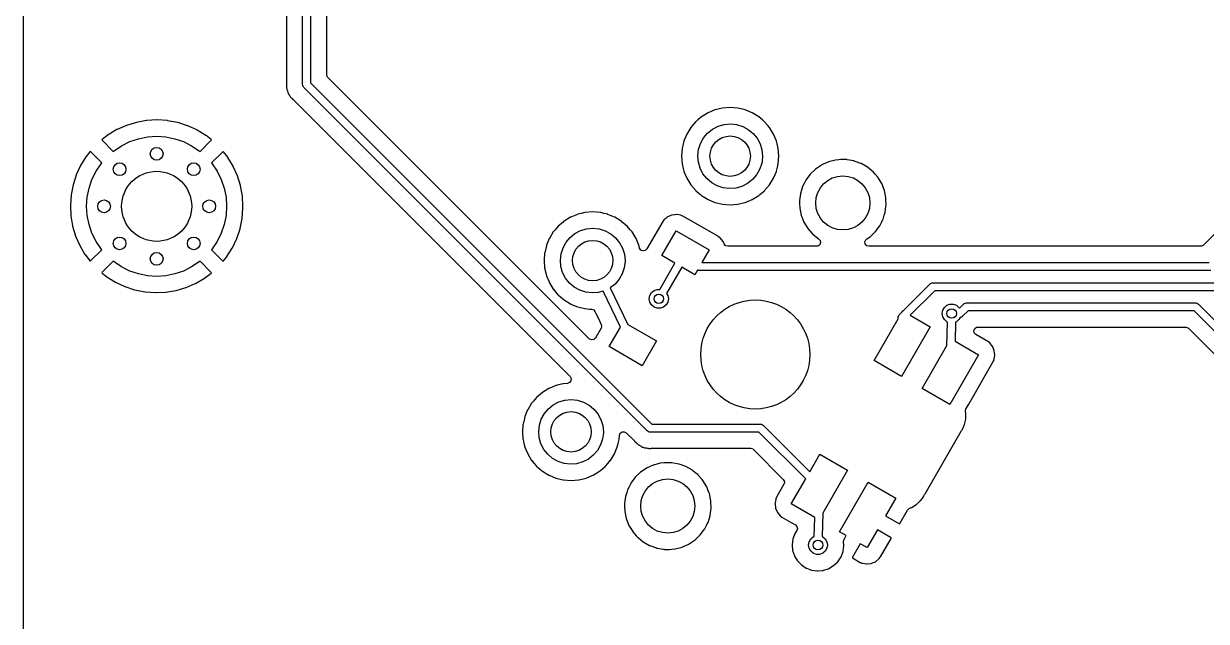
# Model space of a CAD drawing. Extents: x 144 to 253, y -181 to -52.
# Drawn here: x 143.51 to 180.67, y -98.14 to -79.37 of the extents above; entities that cross this region are included whole.
import ezdxf

# ---------------------------------------------------------------- set-up
doc = ezdxf.new("R2010")
doc.units = 0
doc.layers.add('BLACK', color=7, linetype='CONTINUOUS')

msp = doc.modelspace()

# ---------------------------------------------------------------- linework, layer by layer
at = {"layer": 'BLACK', "linetype": 'CONTINUOUS'}
for p, q in [((143.508, -112.657), (143.508, -66.8706)), ((152.525, -74.295), (152.525, -81.2282)), ((152.275, -81.28), (152.275, -74.3468)), ((153.034, -80.9654), (153.034, -75.6676)), ((151.766, -76.3301), (151.766, -81.2012)), ((153.036, -80.9922), (153.034, -80.9654)), ((153.07, -81.0545), (153.036, -80.9922)), ((151.766, -81.2124), (151.764, -81.2199)), ((151.764, -81.2199), (151.765, -81.2278)), ((151.765, -81.2278), (151.765, -81.2278)), ((151.765, -81.2278), (151.766, -81.288)), ((151.766, -81.2012), (151.766, -81.2124)), ((151.766, -81.288), (151.766, -81.2919)), ((151.766, -81.2919), (151.766, -81.3199)), ((151.766, -81.3199), (151.767, -81.3238)), ((151.767, -81.3238), (151.767, -81.3238)), ((151.767, -81.3238), (151.767, -81.3239)), ((151.767, -81.3239), (151.768, -81.3357)), ((151.768, -81.3357), (151.769, -81.3799)), ((151.769, -81.3799), (151.775, -81.3993)), ((152.284, -81.3095), (152.275, -81.28)), ((152.29, -81.3396), (152.284, -81.3095)), ((152.294, -81.3448), (152.29, -81.3396)), ((152.295, -81.3475), (152.294, -81.3448)), ((152.298, -81.3506), (152.295, -81.3475)), ((152.312, -81.3684), (152.298, -81.3506)), ((163.107, -92.1634), (152.312, -81.3684)), ((152.525, -81.2282), (163.247, -91.95)), ((161.281, -89.2651), (153.07, -81.0545)), ((151.775, -81.3993), (151.779, -81.4187)), ((151.779, -81.4187), (151.779, -81.4224)), ((151.779, -81.4224), (151.782, -81.4388)), ((151.782, -81.4388), (151.784, -81.4462)), ((151.784, -81.4462), (151.784, -81.4462)), ((151.784, -81.4462), (151.798, -81.4799)), ((151.798, -81.4799), (151.802, -81.4911)), ((151.802, -81.4911), (151.812, -81.526)), ((151.812, -81.526), (151.814, -81.5336)), ((151.814, -81.5336), (151.818, -81.5404)), ((151.818, -81.5404), (151.818, -81.5404)), ((151.818, -81.5404), (151.824, -81.551)), ((151.824, -81.551), (151.833, -81.5688)), ((151.833, -81.5688), (151.84, -81.5876)), ((151.84, -81.5876), (151.845, -81.594)), ((151.845, -81.594), (151.845, -81.594)), ((151.845, -81.594), (151.866, -81.6234)), ((151.866, -81.6234), (151.873, -81.6333)), ((151.873, -81.6333), (151.884, -81.6522)), ((151.884, -81.6522), (151.895, -81.6714)), ((151.895, -81.6714), (151.91, -81.6857)), ((151.91, -81.6857), (151.923, -81.7007)), ((151.923, -81.7007), (151.935, -81.7171)), ((151.935, -81.7171), (151.941, -81.7222)), ((151.941, -81.7222), (151.969, -81.7453)), ((151.969, -81.7453), (151.977, -81.7533)), ((151.977, -81.7533), (160.679, -90.4548)), ((165.232, -82.0774), (165.019, -82.1654)), ((165.237, -82.0755), (165.232, -82.0774)), ((165.232, -82.0774), (165.232, -82.0774)), ((165.364, -82.0449), (165.237, -82.0755)), ((165.465, -82.0206), (165.364, -82.0449)), ((165.47, -82.0195), (165.465, -82.0206)), ((165.465, -82.0206), (165.465, -82.0206)), ((165.709, -82.0007), (165.47, -82.0195)), ((165.948, -82.0195), (165.709, -82.0007)), ((165.953, -82.0206), (165.948, -82.0195)), ((166.054, -82.0449), (165.953, -82.0206)), ((165.953, -82.0206), (165.953, -82.0206)), ((166.182, -82.0755), (166.054, -82.0449)), ((166.186, -82.0774), (166.182, -82.0755)), ((166.399, -82.1654), (166.186, -82.0774)), ((166.186, -82.0774), (166.186, -82.0774)), ((147.051, -82.4681), (146.745, -82.5611)), ((147.058, -82.4663), (147.051, -82.4681)), ((147.372, -82.4107), (147.058, -82.4663)), ((147.379, -82.4098), (147.372, -82.4107)), ((147.698, -82.3923), (147.379, -82.4098)), ((147.705, -82.3923), (147.698, -82.3923)), ((148.024, -82.4132), (147.705, -82.3923)), ((148.031, -82.4141), (148.024, -82.4132)), ((148.345, -82.4731), (148.031, -82.4141)), ((148.352, -82.4749), (148.345, -82.4731)), ((148.656, -82.5711), (148.352, -82.4749)), ((164.625, -82.4523), (164.529, -82.5637)), ((164.628, -82.4486), (164.625, -82.4523)), ((164.694, -82.3923), (164.628, -82.4486)), ((164.806, -82.2959), (164.694, -82.3923)), ((164.81, -82.2927), (164.806, -82.2959)), ((164.806, -82.2959), (164.806, -82.2959)), ((165.015, -82.1673), (164.81, -82.2927)), ((165.019, -82.1654), (165.015, -82.1673)), ((165.019, -82.1654), (165.019, -82.1654)), ((166.403, -82.1673), (166.399, -82.1654)), ((166.399, -82.1654), (166.399, -82.1654)), ((166.608, -82.2927), (166.403, -82.1673)), ((166.612, -82.2959), (166.608, -82.2927)), ((166.725, -82.3923), (166.612, -82.2959)), ((166.612, -82.2959), (166.612, -82.2959)), ((166.79, -82.4486), (166.725, -82.3923)), ((166.794, -82.4523), (166.79, -82.4486)), ((166.889, -82.5637), (166.794, -82.4523)), ((146.16, -82.8635), (145.974, -83.0068)), ((146.166, -82.8592), (146.16, -82.8635)), ((146.44, -82.6962), (146.166, -82.8592)), ((146.447, -82.6927), (146.44, -82.6962)), ((146.738, -82.5637), (146.447, -82.6927)), ((146.745, -82.5611), (146.738, -82.5637)), ((148.663, -82.5738), (148.656, -82.5711)), ((148.954, -82.7058), (148.663, -82.5738)), ((148.96, -82.7094), (148.954, -82.7058)), ((149.233, -82.8753), (148.96, -82.7094)), ((149.239, -82.8796), (149.233, -82.8753)), ((149.401, -83.0077), (149.239, -82.8796)), ((164.345, -82.8402), (164.266, -83.0303)), ((164.347, -82.8356), (164.345, -82.8402)), ((164.345, -82.8402), (164.345, -82.8402)), ((164.472, -82.631), (164.347, -82.8356)), ((164.529, -82.5637), (164.472, -82.631)), ((164.871, -82.9559), (164.998, -82.804)), ((164.998, -82.804), (165.153, -82.6797)), ((165.153, -82.6797), (165.329, -82.5879)), ((165.329, -82.5879), (165.519, -82.5319)), ((165.519, -82.5319), (165.716, -82.5139)), ((165.716, -82.5139), (165.913, -82.5346)), ((165.913, -82.5346), (166.103, -82.5933)), ((166.103, -82.5933), (166.277, -82.6876)), ((166.277, -82.6876), (166.43, -82.814)), ((166.43, -82.814), (166.555, -82.9676)), ((166.946, -82.631), (166.889, -82.5637)), ((167.072, -82.8356), (166.946, -82.631)), ((167.074, -82.8402), (167.072, -82.8356)), ((167.152, -83.0303), (167.074, -82.8402)), ((167.074, -82.8402), (167.074, -82.8402)), ((145.974, -83.0068), (145.965, -83.0184)), ((145.965, -83.0184), (145.972, -83.0303)), ((145.972, -83.0303), (146.323, -83.3815)), ((146.348, -83.3596), (146.588, -83.1997)), ((146.588, -83.1997), (146.846, -83.0725)), ((146.846, -83.0725), (147.118, -82.98)), ((147.118, -82.98), (147.4, -82.9238)), ((147.4, -82.9238), (147.688, -82.905)), ((147.688, -82.905), (147.975, -82.9238)), ((147.975, -82.9238), (148.257, -82.98)), ((148.257, -82.98), (148.529, -83.0725)), ((148.529, -83.0725), (148.787, -83.1997)), ((148.787, -83.1997), (149.027, -83.3596)), ((149.052, -83.3815), (149.402, -83.0312)), ((149.409, -83.0184), (149.401, -83.0077)), ((149.402, -83.0312), (149.409, -83.0184)), ((164.235, -83.1389), (164.2, -83.2858)), ((164.255, -83.0573), (164.235, -83.1389)), ((164.266, -83.0303), (164.255, -83.0573)), ((164.715, -83.3186), (164.775, -83.1296)), ((164.775, -83.1296), (164.871, -82.9559)), ((166.555, -82.9676), (166.648, -83.1427)), ((166.648, -83.1427), (166.706, -83.3325)), ((167.163, -83.0573), (167.152, -83.0303)), ((167.183, -83.1389), (167.163, -83.0573)), ((167.218, -83.2858), (167.183, -83.1389)), ((145.466, -83.5483), (145.299, -83.8198)), ((145.47, -83.5421), (145.466, -83.5483)), ((145.59, -83.3913), (145.47, -83.5421)), ((145.601, -83.3836), (145.59, -83.3913)), ((145.614, -83.3907), (145.601, -83.3836)), ((145.964, -83.7407), (145.614, -83.3907)), ((146.323, -83.3815), (146.348, -83.3596)), ((149.027, -83.3596), (149.052, -83.3815)), ((149.762, -83.3897), (149.411, -83.7407)), ((149.774, -83.3832), (149.762, -83.3897)), ((149.785, -83.3916), (149.774, -83.3832)), ((149.921, -83.5654), (149.785, -83.3916)), ((149.925, -83.5716), (149.921, -83.5654)), ((150.09, -83.8448), (149.925, -83.5716)), ((164.199, -83.2907), (164.18, -83.5299)), ((164.18, -83.5299), (164.199, -83.7691)), ((164.2, -83.2858), (164.199, -83.2907)), ((164.2, -83.2858), (164.2, -83.2858)), ((164.693, -83.5157), (164.715, -83.3186)), ((164.71, -83.7133), (164.693, -83.5157)), ((166.725, -83.5582), (166.7, -83.755)), ((166.706, -83.3325), (166.725, -83.5299)), ((166.725, -83.5299), (166.725, -83.5582)), ((167.219, -83.2907), (167.218, -83.2858)), ((167.218, -83.2858), (167.218, -83.2858)), ((167.238, -83.5299), (167.219, -83.2907)), ((167.219, -83.7691), (167.238, -83.5299)), ((145.295, -83.8264), (145.161, -84.1161)), ((145.299, -83.8198), (145.295, -83.8264)), ((145.782, -84.005), (145.942, -83.7657)), ((145.942, -83.7657), (145.964, -83.7407)), ((149.411, -83.7407), (149.433, -83.7657)), ((149.433, -83.7657), (149.593, -84.005)), ((150.093, -83.8516), (150.09, -83.8448)), ((150.224, -84.1426), (150.093, -83.8516)), ((164.199, -83.7691), (164.2, -83.7739)), ((164.2, -83.7739), (164.2, -83.7739)), ((164.2, -83.7739), (164.224, -83.8759)), ((164.224, -83.8759), (164.255, -84.0024)), ((164.764, -83.9039), (164.71, -83.7133)), ((164.855, -84.0802), (164.764, -83.9039)), ((166.637, -83.9431), (166.539, -84.1155)), ((166.7, -83.755), (166.637, -83.9431)), ((167.163, -84.0024), (167.194, -83.8759)), ((167.194, -83.8759), (167.218, -83.7739)), ((167.218, -83.7739), (167.219, -83.7691)), ((167.218, -83.7739), (167.218, -83.7739)), ((168.395, -83.9336), (168.228, -84.0928)), ((168.49, -83.8699), (168.395, -83.9336)), ((168.582, -83.8077), (168.49, -83.8699)), ((168.586, -83.8048), (168.582, -83.8077)), ((168.582, -83.8077), (168.582, -83.8077)), ((168.655, -83.7739), (168.586, -83.8048)), ((168.792, -83.7122), (168.655, -83.7739)), ((168.797, -83.71), (168.792, -83.7122)), ((168.792, -83.7122), (168.792, -83.7122)), ((168.802, -83.7087), (168.797, -83.71)), ((169.015, -83.6534), (168.802, -83.7087)), ((168.802, -83.7087), (168.802, -83.7087)), ((169.02, -83.6521), (169.015, -83.6534)), ((169.015, -83.6534), (169.015, -83.6534)), ((169.025, -83.6516), (169.02, -83.6521)), ((169.125, -83.6431), (169.025, -83.6516)), ((169.025, -83.6516), (169.025, -83.6516)), ((169.192, -83.6375), (169.125, -83.6431)), ((169.354, -83.6375), (169.192, -83.6375)), ((169.356, -83.6375), (169.354, -83.6375)), ((169.361, -83.6378), (169.356, -83.6375)), ((169.356, -83.6375), (169.356, -83.6375)), ((169.378, -83.6386), (169.361, -83.6378)), ((169.382, -83.6393), (169.378, -83.6386)), ((169.6, -83.6787), (169.382, -83.6393)), ((169.382, -83.6393), (169.382, -83.6393)), ((169.605, -83.6797), (169.6, -83.6787)), ((169.6, -83.6787), (169.6, -83.6787)), ((169.61, -83.6815), (169.605, -83.6797)), ((169.817, -83.7565), (169.61, -83.6815)), ((169.61, -83.6815), (169.61, -83.6815)), ((169.822, -83.7584), (169.817, -83.7565)), ((169.817, -83.7565), (169.817, -83.7565)), ((170.023, -83.8725), (169.822, -83.7584)), ((170.027, -83.8759), (170.023, -83.8725)), ((170.153, -83.9791), (170.027, -83.8759)), ((170.027, -83.8759), (170.027, -83.8759)), ((170.201, -84.0188), (170.153, -83.9791)), ((145.159, -84.1231), (145.061, -84.4267)), ((145.161, -84.1161), (145.159, -84.1231)), ((145.562, -84.5356), (145.655, -84.2631)), ((145.655, -84.2631), (145.782, -84.005)), ((149.593, -84.005), (149.72, -84.2631)), ((149.72, -84.2631), (149.813, -84.5356)), ((150.226, -84.1497), (150.224, -84.1426)), ((150.321, -84.4543), (150.226, -84.1497)), ((164.255, -84.0024), (164.257, -84.007)), ((164.257, -84.007), (164.257, -84.007)), ((164.257, -84.007), (164.336, -84.1976)), ((164.336, -84.1976), (164.347, -84.2241)), ((164.347, -84.2241), (164.472, -84.4287)), ((164.978, -84.2356), (164.855, -84.0802)), ((165.129, -84.3642), (164.978, -84.2356)), ((165.302, -84.4609), (165.129, -84.3642)), ((166.41, -84.2656), (166.254, -84.3877)), ((166.539, -84.1155), (166.41, -84.2656)), ((166.946, -84.4287), (167.072, -84.2241)), ((167.072, -84.2241), (167.083, -84.1976)), ((167.083, -84.1976), (167.162, -84.007)), ((167.162, -84.007), (167.163, -84.0024)), ((167.162, -84.007), (167.162, -84.007)), ((168.088, -84.2827), (168.033, -84.3902)), ((168.09, -84.2779), (168.088, -84.2827)), ((168.228, -84.0928), (168.09, -84.2779)), ((170.205, -84.0228), (170.201, -84.0188)), ((170.265, -84.0928), (170.205, -84.0228)), ((170.205, -84.0228), (170.205, -84.0228)), ((170.352, -84.193), (170.265, -84.0928)), ((170.472, -84.3902), (170.352, -84.193)), ((145.059, -84.434), (144.998, -84.7472)), ((145.061, -84.4267), (145.059, -84.434)), ((145.506, -84.8178), (145.562, -84.5356)), ((149.813, -84.5356), (149.869, -84.8178)), ((150.323, -84.4616), (150.321, -84.4543)), ((150.38, -84.7754), (150.323, -84.4616)), ((164.472, -84.4287), (164.628, -84.6112)), ((164.628, -84.6112), (164.632, -84.6144)), ((164.632, -84.6144), (164.774, -84.7362)), ((164.774, -84.7362), (164.81, -84.767)), ((165.491, -84.5222), (165.302, -84.4609)), ((165.688, -84.5456), (165.491, -84.5222)), ((165.886, -84.5304), (165.688, -84.5456)), ((166.077, -84.4771), (165.886, -84.5304)), ((166.254, -84.3877), (166.077, -84.4771)), ((166.608, -84.767), (166.644, -84.7362)), ((166.644, -84.7362), (166.787, -84.6144)), ((166.787, -84.6144), (166.79, -84.6112)), ((166.79, -84.6112), (166.946, -84.4287)), ((167.918, -84.7039), (167.908, -84.7754)), ((167.919, -84.6988), (167.918, -84.7039)), ((167.952, -84.5937), (167.919, -84.6988)), ((167.919, -84.6988), (167.919, -84.6988)), ((167.986, -84.4836), (167.952, -84.5937)), ((168.033, -84.3902), (167.986, -84.4836)), ((170.557, -84.6048), (170.472, -84.3902)), ((170.604, -84.8306), (170.557, -84.6048)), ((144.997, -84.7547), (144.975, -85.0728)), ((144.975, -85.0728), (144.975, -85.0804)), ((144.975, -85.0804), (144.991, -85.3989)), ((144.998, -84.7472), (144.997, -84.7547)), ((145.487, -85.105), (145.506, -84.8178)), ((145.506, -85.3922), (145.487, -85.105)), ((149.869, -84.8178), (149.887, -85.105)), ((149.887, -85.105), (149.869, -85.3922)), ((150.381, -84.7829), (150.38, -84.7754)), ((150.4, -85.1028), (150.381, -84.7829)), ((150.4, -85.1072), (150.4, -85.1028)), ((150.4, -85.1596), (150.4, -85.1072)), ((164.81, -84.767), (165.015, -84.8924)), ((165.015, -84.8924), (165.019, -84.8943)), ((165.019, -84.8943), (165.019, -84.8943)), ((165.019, -84.8943), (165.232, -84.9823)), ((165.232, -84.9823), (165.237, -84.9842)), ((165.237, -84.9842), (165.286, -84.9962)), ((165.286, -84.9962), (165.465, -85.0391)), ((165.465, -85.0391), (165.465, -85.0391)), ((165.465, -85.0391), (165.47, -85.0403)), ((165.47, -85.0403), (165.709, -85.0591)), ((165.709, -85.0591), (165.948, -85.0403)), ((165.948, -85.0403), (165.953, -85.0391)), ((165.953, -85.0391), (166.132, -84.9962)), ((165.953, -85.0391), (165.953, -85.0391)), ((166.132, -84.9962), (166.182, -84.9842)), ((166.182, -84.9842), (166.186, -84.9823)), ((166.186, -84.9823), (166.399, -84.8943)), ((166.399, -84.8943), (166.403, -84.8924)), ((166.399, -84.8943), (166.399, -84.8943)), ((166.403, -84.8924), (166.608, -84.767)), ((167.888, -84.9247), (167.887, -84.9326)), ((167.887, -84.9326), (167.887, -84.9379)), ((167.887, -84.9379), (167.887, -84.9379)), ((167.887, -84.9379), (167.89, -85.0131)), ((167.908, -84.7754), (167.888, -84.9247)), ((167.89, -85.0131), (167.896, -85.1631)), ((170.607, -84.9146), (170.604, -84.8306)), ((170.606, -85.1146), (170.612, -85.0664)), ((170.612, -85.0469), (170.607, -84.9146)), ((170.613, -85.0611), (170.612, -85.0469)), ((170.612, -85.0664), (170.613, -85.0611)), ((170.612, -85.0664), (170.612, -85.0664)), ((181.862, -85.0469), (180.584, -86.3246)), ((144.991, -85.3989), (144.992, -85.4064)), ((144.992, -85.4064), (145.046, -85.7208)), ((145.562, -85.6744), (145.506, -85.3922)), ((149.869, -85.3922), (149.813, -85.6744)), ((150.374, -85.4835), (150.4, -85.1641)), ((150.4, -85.1641), (150.4, -85.1596)), ((160.696, -85.4475), (160.492, -85.5728)), ((160.701, -85.4456), (160.696, -85.4475)), ((160.913, -85.3575), (160.701, -85.4456)), ((160.701, -85.4456), (160.701, -85.4456)), ((160.918, -85.3556), (160.913, -85.3575)), ((160.913, -85.3575), (160.913, -85.3575)), ((161.03, -85.3287), (160.918, -85.3556)), ((161.146, -85.3008), (161.03, -85.3287)), ((161.151, -85.2996), (161.146, -85.3008)), ((161.146, -85.3008), (161.146, -85.3008)), ((161.39, -85.2808), (161.151, -85.2996)), ((161.63, -85.2996), (161.39, -85.2808)), ((161.634, -85.3008), (161.63, -85.2996)), ((161.751, -85.3287), (161.634, -85.3008)), ((161.634, -85.3008), (161.634, -85.3008)), ((161.863, -85.3556), (161.751, -85.3287)), ((161.868, -85.3575), (161.863, -85.3556)), ((162.08, -85.4456), (161.868, -85.3575)), ((161.868, -85.3575), (161.868, -85.3575)), ((162.085, -85.4475), (162.08, -85.4456)), ((162.08, -85.4456), (162.08, -85.4456)), ((162.289, -85.5728), (162.085, -85.4475)), ((163.734, -85.4425), (163.684, -85.4835)), ((163.741, -85.4368), (163.734, -85.4425)), ((163.734, -85.4425), (163.734, -85.4425)), ((163.875, -85.3795), (163.741, -85.4368)), ((163.884, -85.3785), (163.875, -85.3795)), ((163.975, -85.3675), (163.884, -85.3785)), ((163.884, -85.3785), (163.884, -85.3785)), ((164.02, -85.3622), (163.975, -85.3675)), ((164.029, -85.3636), (164.02, -85.3622)), ((164.156, -85.3848), (164.029, -85.3636)), ((164.029, -85.3636), (164.029, -85.3636)), ((164.163, -85.3861), (164.156, -85.3848)), ((164.156, -85.3848), (164.156, -85.3848)), ((164.171, -85.3893), (164.163, -85.3861)), ((164.193, -85.3989), (164.171, -85.3893)), ((164.171, -85.3893), (164.171, -85.3893)), ((164.221, -85.4113), (164.193, -85.3989)), ((164.553, -85.6035), (164.221, -85.4113)), ((167.896, -85.1631), (167.943, -85.3889)), ((167.943, -85.3889), (167.945, -85.3939)), ((167.945, -85.3939), (167.945, -85.3939)), ((167.945, -85.3939), (167.961, -85.4333)), ((167.961, -85.4333), (168.028, -85.6035)), ((170.514, -85.5101), (170.553, -85.3837)), ((170.553, -85.3837), (170.581, -85.2949)), ((170.581, -85.2949), (170.582, -85.2898)), ((170.581, -85.2949), (170.581, -85.2949)), ((170.582, -85.2898), (170.606, -85.1146)), ((145.046, -85.7208), (145.047, -85.7281)), ((145.047, -85.7281), (145.139, -86.0337)), ((145.655, -85.9469), (145.562, -85.6744)), ((149.813, -85.6744), (149.72, -85.9469)), ((150.206, -86.1133), (150.307, -85.8108)), ((150.307, -85.8108), (150.309, -85.8034)), ((150.309, -85.8034), (150.373, -85.491)), ((150.373, -85.491), (150.374, -85.4835)), ((160.214, -85.8403), (160.153, -85.9112)), ((160.306, -85.7324), (160.214, -85.8403)), ((160.309, -85.7287), (160.306, -85.7324)), ((160.45, -85.608), (160.309, -85.7287)), ((160.488, -85.5761), (160.45, -85.608)), ((160.492, -85.5728), (160.488, -85.5761)), ((160.488, -85.5761), (160.488, -85.5761)), ((161.01, -85.868), (161.2, -85.812)), ((161.2, -85.812), (161.398, -85.794)), ((161.398, -85.794), (161.595, -85.8148)), ((161.595, -85.8148), (161.784, -85.8734)), ((162.293, -85.5761), (162.289, -85.5728)), ((162.331, -85.608), (162.293, -85.5761)), ((162.293, -85.5761), (162.293, -85.5761)), ((162.472, -85.7287), (162.331, -85.608)), ((162.475, -85.7324), (162.472, -85.7287)), ((162.567, -85.8403), (162.475, -85.7324)), ((162.628, -85.9112), (162.567, -85.8403)), ((163.59, -85.5828), (163.094, -86.4426)), ((163.592, -85.5798), (163.59, -85.5828)), ((163.59, -85.5828), (163.59, -85.5828)), ((163.594, -85.5771), (163.592, -85.5798)), ((163.624, -85.5357), (163.594, -85.5771)), ((163.594, -85.5771), (163.594, -85.5771)), ((163.629, -85.5294), (163.624, -85.5357)), ((163.624, -85.5357), (163.624, -85.5357)), ((163.684, -85.4835), (163.629, -85.5294)), ((165.34, -86.0578), (164.553, -85.6035)), ((168.028, -85.6035), (168.148, -85.8007)), ((168.148, -85.8007), (168.151, -85.8047)), ((168.151, -85.8047), (168.28, -85.9532)), ((170.272, -85.9009), (170.41, -85.7158)), ((170.41, -85.7158), (170.464, -85.608)), ((170.464, -85.608), (170.512, -85.5149)), ((170.512, -85.5149), (170.514, -85.5101)), ((170.512, -85.5149), (170.512, -85.5149)), ((145.139, -86.0337), (145.141, -86.0408)), ((145.141, -86.0408), (145.269, -86.3332)), ((145.782, -86.205), (145.655, -85.9469)), ((145.942, -86.4443), (145.782, -86.205)), ((149.593, -86.205), (149.433, -86.4443)), ((149.72, -85.9469), (149.593, -86.205)), ((150.067, -86.4085), (150.203, -86.1203)), ((150.203, -86.1203), (150.206, -86.1133)), ((160.026, -86.1203), (159.942, -86.3238)), ((160.028, -86.1158), (160.026, -86.1203)), ((160.026, -86.1203), (160.026, -86.1203)), ((160.153, -85.9112), (160.028, -86.1158)), ((160.552, -86.236), (160.68, -86.0841)), ((160.68, -86.0841), (160.834, -85.9598)), ((160.834, -85.9598), (161.01, -85.868)), ((161.784, -85.8734), (161.959, -85.9677)), ((161.959, -85.9677), (162.111, -86.0941)), ((162.111, -86.0941), (162.237, -86.2478)), ((162.753, -86.1158), (162.628, -85.9112)), ((162.755, -86.1203), (162.753, -86.1158)), ((162.839, -86.3238), (162.755, -86.1203)), ((162.755, -86.1203), (162.755, -86.1203)), ((163.558, -86.6552), (164.008, -85.8758)), ((164.008, -85.8758), (165.047, -86.4758)), ((165.343, -86.0595), (165.34, -86.0578)), ((165.34, -86.0578), (165.34, -86.0578)), ((165.346, -86.0615), (165.343, -86.0595)), ((165.387, -86.0917), (165.346, -86.0615)), ((165.346, -86.0615), (165.346, -86.0615)), ((165.394, -86.0964), (165.387, -86.0917)), ((165.387, -86.0917), (165.387, -86.0917)), ((165.486, -86.2089), (165.394, -86.0964)), ((165.496, -86.2327), (165.486, -86.2089)), ((168.28, -85.9532), (168.299, -85.975)), ((168.299, -85.975), (168.303, -85.9783)), ((168.303, -85.9783), (168.473, -86.1178)), ((168.473, -86.1178), (168.473, -86.1178)), ((168.473, -86.1178), (168.477, -86.1212)), ((168.477, -86.1212), (168.482, -86.1239)), ((168.482, -86.1239), (168.482, -86.1239)), ((168.482, -86.1239), (168.486, -86.126)), ((168.486, -86.126), (168.535, -86.1771)), ((168.535, -86.1771), (168.549, -86.2467)), ((169.945, -86.2176), (169.975, -86.153)), ((169.955, -86.2878), (169.945, -86.2176)), ((169.975, -86.153), (170, -86.131)), ((170, -86.131), (170.058, -86.0917)), ((170.058, -86.0917), (170.105, -86.0601)), ((170.105, -86.0601), (170.272, -85.9009)), ((145.269, -86.3332), (145.272, -86.3399)), ((145.272, -86.3399), (145.434, -86.6149)), ((145.613, -86.8207), (145.964, -86.4693)), ((145.964, -86.4693), (145.942, -86.4443)), ((149.433, -86.4443), (149.411, -86.4693)), ((149.411, -86.4693), (149.761, -86.8191)), ((149.893, -86.6849), (150.063, -86.4152)), ((150.063, -86.4152), (150.067, -86.4085)), ((159.88, -86.5708), (159.861, -86.81)), ((159.881, -86.566), (159.88, -86.5708)), ((159.924, -86.3867), (159.881, -86.566)), ((159.881, -86.566), (159.881, -86.566)), ((159.936, -86.3374), (159.924, -86.3867)), ((159.942, -86.3238), (159.936, -86.3374)), ((160.397, -86.5988), (160.457, -86.4098)), ((160.457, -86.4098), (160.552, -86.236)), ((162.237, -86.2478), (162.33, -86.4228)), ((162.33, -86.4228), (162.387, -86.6127)), ((162.845, -86.3374), (162.839, -86.3238)), ((162.861, -86.4057), (162.845, -86.3374)), ((162.862, -86.409), (162.861, -86.4057)), ((162.865, -86.4208), (162.862, -86.409)), ((162.907, -86.4787), (162.865, -86.4208)), ((162.973, -86.505), (162.907, -86.4787)), ((163.042, -86.4916), (162.973, -86.505)), ((163.094, -86.4426), (163.042, -86.4916)), ((165.047, -86.4758), (164.82, -86.87)), ((165.519, -86.285), (165.496, -86.2327)), ((165.567, -86.3415), (165.519, -86.285)), ((165.635, -86.3615), (165.567, -86.3415)), ((168.423, -86.3615), (165.635, -86.3615)), ((168.465, -86.3543), (168.423, -86.3615)), ((168.523, -86.3128), (168.465, -86.3543)), ((168.549, -86.2467), (168.523, -86.3128)), ((170.002, -86.3415), (169.955, -86.2878)), ((170.07, -86.3615), (170.002, -86.3415)), ((180.495, -86.3615), (170.07, -86.3615)), ((180.522, -86.3586), (180.495, -86.3615)), ((180.584, -86.3246), (180.522, -86.3586)), ((145.434, -86.6149), (145.438, -86.6212)), ((145.438, -86.6212), (145.589, -86.8189)), ((145.589, -86.8189), (145.6, -86.8274)), ((145.6, -86.8274), (145.613, -86.8207)), ((146.323, -86.8285), (145.973, -87.1784)), ((146.348, -86.8504), (146.323, -86.8285)), ((146.588, -87.0103), (146.348, -86.8504)), ((149.027, -86.8504), (148.787, -87.0103)), ((149.052, -86.8285), (149.027, -86.8504)), ((149.404, -87.1803), (149.052, -86.8285)), ((149.761, -86.8191), (149.774, -86.8262)), ((149.774, -86.8262), (149.784, -86.8189)), ((149.784, -86.8189), (149.888, -86.6911)), ((149.888, -86.6911), (149.893, -86.6849)), ((159.861, -86.81), (159.88, -87.0492)), ((160.375, -86.7958), (160.397, -86.5988)), ((160.391, -86.9934), (160.375, -86.7958)), ((162.406, -86.8384), (162.381, -87.0351)), ((162.387, -86.6127), (162.406, -86.81)), ((162.406, -86.81), (162.406, -86.8384)), ((163.495, -87.7146), (163.969, -86.8927)), ((163.969, -86.8927), (163.558, -86.6552)), ((164.82, -86.87), (180.758, -86.87)), ((145.973, -87.1784), (145.966, -87.1914)), ((145.966, -87.1914), (145.974, -87.2019)), ((145.974, -87.2019), (146.113, -87.314)), ((146.113, -87.314), (146.119, -87.3184)), ((146.119, -87.3184), (146.39, -87.4872)), ((146.846, -87.1375), (146.588, -87.0103)), ((147.118, -87.23), (146.846, -87.1375)), ((147.4, -87.2862), (147.118, -87.23)), ((147.688, -87.305), (147.4, -87.2862)), ((147.975, -87.2862), (147.688, -87.305)), ((148.257, -87.23), (147.975, -87.2862)), ((148.529, -87.1375), (148.257, -87.23)), ((148.787, -87.0103), (148.529, -87.1375)), ((149.192, -87.3624), (149.402, -87.2039)), ((149.402, -87.2039), (149.41, -87.1925)), ((149.41, -87.1925), (149.404, -87.1803)), ((159.88, -87.0492), (159.881, -87.054)), ((159.881, -87.054), (159.881, -87.054)), ((159.881, -87.054), (159.887, -87.0789)), ((159.887, -87.0789), (159.936, -87.2826)), ((159.936, -87.2826), (159.938, -87.2871)), ((159.938, -87.2871), (159.938, -87.2871)), ((159.938, -87.2871), (160.008, -87.4565)), ((160.446, -87.184), (160.391, -86.9934)), ((160.536, -87.3604), (160.446, -87.184)), ((162.319, -87.2232), (162.221, -87.3957)), ((162.381, -87.0351), (162.319, -87.2232)), ((164.186, -87.0177), (163.712, -87.8395)), ((164.597, -87.2552), (164.186, -87.0177)), ((164.683, -87.1062), (164.597, -87.2552)), ((164.697, -87.1149), (164.683, -87.1062)), ((164.703, -87.1158), (164.697, -87.1149)), ((164.706, -87.1171), (164.703, -87.1158)), ((164.71, -87.1168), (164.706, -87.1171)), ((164.732, -87.12), (164.71, -87.1168)), ((180.81, -87.12), (164.732, -87.12)), ((146.39, -87.4872), (146.396, -87.4908)), ((146.396, -87.4908), (146.685, -87.6258)), ((146.685, -87.6258), (146.692, -87.6286)), ((146.692, -87.6286), (146.995, -87.728)), ((148.297, -87.7484), (148.603, -87.6586)), ((148.603, -87.6586), (148.61, -87.6561)), ((148.61, -87.6561), (148.903, -87.5302)), ((148.903, -87.5302), (148.91, -87.5268)), ((148.91, -87.5268), (149.186, -87.3666)), ((149.186, -87.3666), (149.192, -87.3624)), ((160.008, -87.4565), (160.028, -87.5042)), ((160.028, -87.5042), (160.153, -87.7088)), ((160.153, -87.7088), (160.157, -87.7126)), ((160.66, -87.5158), (160.536, -87.3604)), ((160.811, -87.6443), (160.66, -87.5158)), ((160.984, -87.741), (160.811, -87.6443)), ((162.091, -87.5458), (161.941, -87.6629)), ((161.941, -87.6629), (162.497, -88.814)), ((162.221, -87.3957), (162.091, -87.5458)), ((171.14, -88.3977), (171.997, -87.5416)), ((171.997, -87.5416), (172.014, -87.5283)), ((172.014, -87.5283), (172.017, -87.5248)), ((172.017, -87.5248), (172.02, -87.524)), ((172.02, -87.524), (172.025, -87.5201)), ((172.025, -87.5201), (172.055, -87.5137)), ((172.055, -87.5137), (172.085, -87.505)), ((172.085, -87.505), (180.975, -87.505)), ((146.995, -87.728), (147.003, -87.7299)), ((147.003, -87.7299), (147.316, -87.7921)), ((147.316, -87.7921), (147.323, -87.7931)), ((147.323, -87.7931), (147.641, -87.8173)), ((147.641, -87.8173), (147.649, -87.8174)), ((147.649, -87.8174), (147.967, -87.8033)), ((147.967, -87.8033), (147.975, -87.8025)), ((147.975, -87.8025), (148.289, -87.7501)), ((148.289, -87.7501), (148.297, -87.7484)), ((160.157, -87.7126), (160.157, -87.7126)), ((160.157, -87.7126), (160.215, -87.7814)), ((160.215, -87.7814), (160.309, -87.8913)), ((160.309, -87.8913), (160.313, -87.8945)), ((160.313, -87.8945), (160.376, -87.9485)), ((160.376, -87.9485), (160.492, -88.0472)), ((160.492, -88.0472), (160.696, -88.1725)), ((161.172, -87.8023), (160.984, -87.741)), ((161.369, -87.8258), (161.172, -87.8023)), ((161.567, -87.8106), (161.369, -87.8258)), ((161.715, -87.7692), (161.567, -87.8106)), ((162.262, -88.9009), (161.715, -87.7692)), ((163.169, -88.01), (163.187, -87.9074)), ((163.187, -88.1126), (163.169, -88.01)), ((163.187, -87.9074), (163.239, -87.8172)), ((163.239, -87.8172), (163.319, -87.7502)), ((163.319, -87.7502), (163.417, -87.7146)), ((163.417, -87.7146), (163.495, -87.7146)), ((163.712, -87.8395), (163.751, -87.9074)), ((163.751, -87.9074), (163.769, -88.01)), ((163.769, -88.01), (163.751, -88.1126)), ((172.137, -87.755), (171.365, -88.5271)), ((180.923, -87.755), (172.137, -87.755)), ((160.696, -88.1725), (160.701, -88.1744)), ((160.701, -88.1744), (160.701, -88.1744)), ((160.701, -88.1744), (160.886, -88.2513)), ((160.886, -88.2513), (160.918, -88.2644)), ((160.918, -88.2644), (160.963, -88.2751)), ((160.963, -88.2751), (161.146, -88.3192)), ((161.146, -88.3192), (161.146, -88.3192)), ((161.146, -88.3192), (161.151, -88.3204)), ((161.151, -88.3204), (161.294, -88.3316)), ((161.294, -88.3316), (161.355, -88.3364)), ((161.355, -88.3364), (161.421, -88.3617)), ((161.421, -88.3617), (161.458, -88.4072)), ((161.458, -88.4072), (161.548, -88.5924)), ((163.239, -88.2028), (163.187, -88.1126)), ((163.319, -88.2698), (163.239, -88.2028)), ((163.417, -88.3054), (163.319, -88.2698)), ((163.521, -88.3054), (163.417, -88.3054)), ((163.619, -88.2698), (163.521, -88.3054)), ((163.699, -88.2028), (163.619, -88.2698)), ((163.751, -88.1126), (163.699, -88.2028)), ((171.026, -88.5118), (171.113, -88.4252)), ((171.113, -88.4252), (171.132, -88.3927)), ((171.132, -88.3927), (171.14, -88.3977)), ((172.37, -88.4727), (172.388, -88.3701)), ((172.388, -88.3701), (172.441, -88.2799)), ((172.441, -88.2799), (172.52, -88.2129)), ((172.52, -88.2129), (172.618, -88.1773)), ((172.618, -88.1773), (172.722, -88.1773)), ((172.722, -88.1773), (172.82, -88.2129)), ((172.82, -88.2129), (172.9, -88.2799)), ((172.9, -88.2799), (172.916, -88.3075)), ((172.916, -88.3075), (173.047, -88.1766)), ((173.187, -88.39), (173.016, -88.5611)), ((173.047, -88.1766), (173.065, -88.1633)), ((173.065, -88.1633), (173.068, -88.1598)), ((173.068, -88.1598), (173.071, -88.159)), ((173.071, -88.159), (173.076, -88.1551)), ((173.076, -88.1551), (173.106, -88.1487)), ((173.106, -88.1487), (173.135, -88.14)), ((173.135, -88.14), (180.34, -88.14)), ((180.288, -88.39), (173.187, -88.39)), ((183.427, -91.5284), (180.288, -88.39)), ((180.34, -88.14), (180.362, -88.1432)), ((180.362, -88.1432), (180.367, -88.1429)), ((180.367, -88.1429), (180.369, -88.1442)), ((180.369, -88.1442), (180.376, -88.1451)), ((180.376, -88.1451), (180.401, -88.1618)), ((180.401, -88.1618), (180.428, -88.1766)), ((180.428, -88.1766), (183.567, -91.315)), ((161.548, -88.5924), (161.658, -88.8197)), ((161.658, -88.8197), (161.669, -88.8897)), ((162.497, -88.814), (163.397, -89.3337)), ((170.232, -89.9516), (170.99, -88.6386)), ((170.99, -88.6002), (170.993, -88.5782)), ((170.99, -88.6386), (170.99, -88.6002)), ((170.993, -88.5736), (170.994, -88.5711)), ((170.993, -88.5782), (170.993, -88.5736)), ((170.994, -88.5711), (170.995, -88.5647)), ((170.995, -88.5647), (171.012, -88.5388)), ((171.012, -88.5388), (171.026, -88.5118)), ((171.365, -88.5271), (171.998, -88.8927)), ((172.388, -88.5753), (172.37, -88.4727)), ((172.441, -88.6655), (172.388, -88.5753)), ((172.52, -88.7325), (172.441, -88.6655)), ((172.539, -88.7395), (172.52, -88.7325)), ((172.523, -89.4828), (172.539, -88.7395)), ((172.789, -88.7437), (172.776, -89.3422)), ((172.82, -88.7325), (172.789, -88.7437)), ((172.9, -88.6655), (172.82, -88.7325)), ((172.942, -88.5936), (172.9, -88.6655)), ((172.957, -88.589), (172.942, -88.5936)), ((172.987, -88.5825), (172.957, -88.589)), ((172.993, -88.5787), (172.987, -88.5825)), ((172.995, -88.5779), (172.993, -88.5787)), ((172.998, -88.5744), (172.995, -88.5779)), ((173.016, -88.5611), (172.998, -88.5744)), ((161.653, -88.9375), (161.496, -89.2096)), ((161.669, -88.8897), (161.653, -88.9375)), ((161.908, -89.5131), (162.262, -88.9009)), ((171.998, -88.8927), (171.098, -90.4516)), ((173.37, -89.0125), (173.396, -88.9466)), ((173.383, -89.0822), (173.37, -89.0125)), ((173.432, -89.1336), (173.383, -89.0822)), ((173.396, -88.9466), (173.454, -88.9054)), ((173.809, -89.3514), (173.432, -89.1336)), ((173.454, -88.9054), (173.495, -88.8985)), ((173.495, -88.8985), (180.025, -88.8985)), ((180.025, -88.8985), (180.094, -88.9185)), ((180.094, -88.9185), (180.115, -88.9354)), ((180.115, -88.9354), (181.729, -90.5502)), ((161.292, -89.275), (161.281, -89.2651)), ((161.358, -89.3014), (161.292, -89.275)), ((161.428, -89.288), (161.358, -89.3014)), ((161.479, -89.239), (161.428, -89.288)), ((161.496, -89.2096), (161.479, -89.239)), ((162.947, -90.1131), (161.908, -89.5131)), ((163.397, -89.3337), (162.947, -90.1131)), ((171.747, -90.8266), (172.523, -89.4828)), ((172.776, -89.3422), (173.513, -89.7677)), ((173.86, -89.3884), (173.809, -89.3514)), ((173.865, -89.3945), (173.86, -89.3884)), ((173.947, -89.4939), (173.865, -89.3945)), ((173.865, -89.3945), (173.865, -89.3945)), ((173.952, -89.5008), (173.947, -89.4939)), ((173.947, -89.4939), (173.947, -89.4939)), ((174.01, -89.6348), (173.952, -89.5008)), ((173.513, -89.7677), (172.613, -91.3266)), ((173.978, -89.9803), (174.003, -89.9231)), ((174.003, -89.9231), (174.008, -89.8924)), ((174.008, -89.8924), (174.025, -89.7882)), ((174.011, -89.6437), (174.01, -89.6348)), ((174.011, -89.6503), (174.011, -89.6437)), ((174.011, -89.6437), (174.011, -89.6437)), ((174.027, -89.7794), (174.011, -89.6503)), ((174.025, -89.7882), (174.027, -89.7794)), ((174.025, -89.7882), (174.025, -89.7882)), ((171.098, -90.4516), (170.232, -89.9516)), ((173.205, -91.3188), (173.978, -89.9803)), ((160.465, -90.6809), (160.318, -90.7162)), ((160.47, -90.6797), (160.465, -90.6809)), ((160.465, -90.6809), (160.465, -90.6809)), ((160.6, -90.6695), (160.47, -90.6797)), ((160.665, -90.6448), (160.6, -90.6695)), ((160.708, -90.5879), (160.665, -90.6448)), ((160.679, -90.4548), (160.713, -90.5171)), ((160.713, -90.5171), (160.708, -90.5879)), ((159.81, -90.953), (159.628, -91.1088)), ((160.015, -90.8276), (159.81, -90.953)), ((160.019, -90.8257), (160.015, -90.8276)), ((160.232, -90.7377), (160.019, -90.8257)), ((160.019, -90.8257), (160.019, -90.8257)), ((160.237, -90.7358), (160.232, -90.7377)), ((160.232, -90.7377), (160.232, -90.7377)), ((160.318, -90.7162), (160.237, -90.7358)), ((172.613, -91.3266), (171.747, -90.8266)), ((159.472, -91.2913), (159.347, -91.4959)), ((159.526, -91.2277), (159.472, -91.2913)), ((159.625, -91.1126), (159.526, -91.2277)), ((159.628, -91.1088), (159.625, -91.1126)), ((159.998, -91.4642), (160.153, -91.34)), ((160.153, -91.34), (160.329, -91.2481)), ((160.329, -91.2481), (160.519, -91.1921)), ((160.519, -91.1921), (160.716, -91.1742)), ((160.716, -91.1742), (160.913, -91.1949)), ((160.913, -91.1949), (161.103, -91.2535)), ((161.103, -91.2535), (161.277, -91.3478)), ((161.277, -91.3478), (161.43, -91.4742)), ((173.124, -91.4593), (173.205, -91.3188)), ((159.242, -91.7689), (159.2, -91.9461)), ((159.255, -91.7176), (159.242, -91.7689)), ((159.258, -91.7103), (159.255, -91.7176)), ((159.345, -91.5005), (159.258, -91.7103)), ((159.347, -91.4959), (159.345, -91.5004)), ((159.345, -91.5004), (159.345, -91.5005)), ((159.715, -91.9789), (159.775, -91.7899)), ((159.775, -91.7899), (159.871, -91.6161)), ((159.871, -91.6161), (159.998, -91.4642)), ((161.43, -91.4742), (161.555, -91.6279)), ((161.555, -91.6279), (161.648, -91.803)), ((173.074, -91.9641), (173.114, -91.7899)), ((173.109, -91.5428), (173.117, -91.4723)), ((173.12, -91.6111), (173.109, -91.5428)), ((173.114, -91.7899), (173.12, -91.6111)), ((173.117, -91.4723), (173.124, -91.4593)), ((159.199, -91.9509), (159.18, -92.1901)), ((159.2, -91.9461), (159.199, -91.9509)), ((159.2, -91.9461), (159.2, -91.9461)), ((159.693, -92.1759), (159.715, -91.9789)), ((161.648, -91.803), (161.706, -91.9928)), ((161.706, -91.9928), (161.725, -92.1901)), ((163.134, -92.1782), (163.107, -92.1634)), ((163.247, -91.95), (166.664, -91.95)), ((166.664, -91.95), (166.686, -91.9532)), ((166.686, -91.9532), (166.691, -91.9529)), ((166.691, -91.9529), (166.693, -91.9542)), ((166.693, -91.9542), (166.7, -91.9551)), ((166.7, -91.9551), (166.726, -91.9718)), ((166.726, -91.9718), (166.753, -91.9866)), ((166.753, -91.9866), (168.213, -93.4474)), ((171.835, -94.1363), (172.969, -92.1708)), ((172.969, -92.1708), (172.981, -92.1536)), ((172.981, -92.1536), (172.991, -92.1419)), ((172.991, -92.1419), (172.994, -92.1382)), ((172.994, -92.1382), (173, -92.1274)), ((173, -92.1274), (173.006, -92.1125)), ((173.006, -92.1125), (173.009, -92.1074)), ((173.009, -92.1074), (173.017, -92.0884)), ((173.017, -92.0884), (173.074, -91.9641)), ((159.18, -92.1901), (159.199, -92.4293)), ((159.199, -92.4293), (159.2, -92.4342)), ((159.2, -92.4342), (159.2, -92.4342)), ((159.2, -92.4342), (159.229, -92.5536)), ((159.71, -92.3735), (159.693, -92.1759)), ((159.764, -92.5641), (159.71, -92.3735)), ((161.7, -92.4152), (161.637, -92.6034)), ((161.725, -92.2185), (161.7, -92.4152)), ((161.725, -92.1901), (161.725, -92.2185)), ((162.19, -92.5536), (162.218, -92.4342)), ((162.218, -92.4342), (162.219, -92.4293)), ((162.218, -92.4342), (162.218, -92.4342)), ((162.219, -92.4293), (162.23, -92.2995)), ((162.23, -92.2995), (162.255, -92.2332)), ((162.255, -92.2332), (162.312, -92.191)), ((162.312, -92.191), (162.383, -92.1865)), ((162.383, -92.1865), (162.444, -92.2203)), ((162.444, -92.2203), (162.691, -92.4672)), ((162.691, -92.4672), (162.699, -92.4755)), ((162.699, -92.4755), (162.703, -92.482)), ((162.703, -92.482), (162.709, -92.4874)), ((162.709, -92.4874), (162.753, -92.5287)), ((162.753, -92.5287), (162.756, -92.5314)), ((162.756, -92.5314), (162.775, -92.5511)), ((163.159, -92.1949), (163.134, -92.1782)), ((163.166, -92.1958), (163.159, -92.1949)), ((163.168, -92.1971), (163.166, -92.1958)), ((163.173, -92.1968), (163.168, -92.1971)), ((163.195, -92.2), (163.173, -92.1968)), ((166.613, -92.2), (163.195, -92.2)), ((168.084, -93.6715), (166.613, -92.2)), ((159.229, -92.5536), (159.255, -92.6627)), ((159.255, -92.6627), (159.257, -92.6673)), ((159.257, -92.6673), (159.257, -92.6673)), ((159.257, -92.6673), (159.289, -92.7454)), ((159.289, -92.7454), (159.347, -92.8844)), ((159.347, -92.8844), (159.472, -93.089)), ((159.855, -92.7405), (159.764, -92.5641)), ((159.978, -92.8959), (159.855, -92.7405)), ((160.129, -93.0244), (159.978, -92.8959)), ((161.539, -92.7758), (161.41, -92.9259)), ((161.637, -92.6034), (161.539, -92.7758)), ((161.946, -93.089), (162.072, -92.8844)), ((162.072, -92.8844), (162.129, -92.7454)), ((162.129, -92.7454), (162.162, -92.6673)), ((162.162, -92.6673), (162.163, -92.6627)), ((162.162, -92.6673), (162.162, -92.6673)), ((162.163, -92.6627), (162.19, -92.5536)), ((162.775, -92.5511), (162.778, -92.5536)), ((162.778, -92.5536), (162.787, -92.5613)), ((162.787, -92.5613), (162.82, -92.5916)), ((162.82, -92.5916), (162.827, -92.5954)), ((162.827, -92.5954), (162.837, -92.6013)), ((162.837, -92.6013), (162.854, -92.6122)), ((162.854, -92.6122), (162.87, -92.6246)), ((162.87, -92.6246), (162.911, -92.6422)), ((162.911, -92.6422), (162.921, -92.6474)), ((162.921, -92.6474), (162.96, -92.6687)), ((162.96, -92.6687), (162.968, -92.6707)), ((162.968, -92.6707), (162.968, -92.6707)), ((162.968, -92.6707), (162.98, -92.6737)), ((162.98, -92.6737), (162.998, -92.6801)), ((162.998, -92.6801), (163.017, -92.6882)), ((163.017, -92.6882), (163.025, -92.6894)), ((163.025, -92.6894), (163.025, -92.6894)), ((163.025, -92.6894), (163.061, -92.6951)), ((163.061, -92.6951), (163.072, -92.6975)), ((163.072, -92.6975), (163.107, -92.7065)), ((163.107, -92.7065), (163.115, -92.7085)), ((163.115, -92.7085), (163.135, -92.7085)), ((163.135, -92.7085), (163.155, -92.7101)), ((163.155, -92.7101), (163.175, -92.7132)), ((163.175, -92.7132), (163.183, -92.7125)), ((163.183, -92.7125), (163.188, -92.712)), ((163.188, -92.712), (163.219, -92.7091)), ((163.219, -92.7091), (163.231, -92.7085)), ((163.231, -92.7085), (166.35, -92.7085)), ((166.35, -92.7085), (166.418, -92.7285)), ((166.418, -92.7285), (166.439, -92.7454)), ((166.439, -92.7454), (167.38, -93.6868)), ((168.213, -93.4474), (168.532, -92.8961)), ((168.532, -92.8961), (169.398, -93.3961)), ((159.472, -93.089), (159.475, -93.0927)), ((159.475, -93.0927), (159.475, -93.0927)), ((159.475, -93.0927), (159.553, -93.1833)), ((159.553, -93.1833), (159.628, -93.2714)), ((159.628, -93.2714), (159.632, -93.2747)), ((159.632, -93.2747), (159.78, -93.4011)), ((160.302, -93.1212), (160.129, -93.0244)), ((160.491, -93.1824), (160.302, -93.1212)), ((160.688, -93.2059), (160.491, -93.1824)), ((160.886, -93.1907), (160.688, -93.2059)), ((161.077, -93.1374), (160.886, -93.1907)), ((161.254, -93.048), (161.077, -93.1374)), ((161.41, -92.9259), (161.254, -93.048)), ((161.639, -93.4011), (161.787, -93.2747)), ((161.787, -93.2747), (161.79, -93.2714)), ((161.79, -93.2714), (161.866, -93.1833)), ((161.866, -93.1833), (161.943, -93.0927)), ((161.943, -93.0927), (161.946, -93.089)), ((161.943, -93.0927), (161.943, -93.0927)), ((163.292, -93.2385), (163.107, -93.322)), ((163.297, -93.2363), (163.292, -93.2385)), ((163.292, -93.2385), (163.292, -93.2385)), ((163.302, -93.2349), (163.297, -93.2363)), ((163.515, -93.1797), (163.302, -93.2349)), ((163.302, -93.2349), (163.302, -93.2349)), ((163.52, -93.1783), (163.515, -93.1797)), ((163.515, -93.1797), (163.515, -93.1797)), ((163.525, -93.1779), (163.52, -93.1783)), ((163.625, -93.1694), (163.525, -93.1779)), ((163.525, -93.1779), (163.525, -93.1779)), ((163.692, -93.1637), (163.625, -93.1694)), ((163.854, -93.1637), (163.692, -93.1637)), ((163.856, -93.1638), (163.854, -93.1637)), ((163.861, -93.164), (163.856, -93.1638)), ((163.856, -93.1638), (163.856, -93.1638)), ((163.878, -93.1649), (163.861, -93.164)), ((163.882, -93.1656), (163.878, -93.1649)), ((164.1, -93.205), (163.882, -93.1656)), ((163.882, -93.1656), (163.882, -93.1656)), ((164.105, -93.2059), (164.1, -93.205)), ((164.1, -93.205), (164.1, -93.205)), ((164.11, -93.2077), (164.105, -93.2059)), ((164.11, -93.2078), (164.11, -93.2077)), ((164.317, -93.2828), (164.11, -93.2078)), ((164.322, -93.2846), (164.317, -93.2828)), ((164.317, -93.2828), (164.317, -93.2828)), ((164.523, -93.3988), (164.322, -93.2846)), ((159.78, -93.4011), (159.81, -93.4273)), ((159.81, -93.4273), (160.015, -93.5527)), ((160.015, -93.5527), (160.019, -93.5546)), ((160.019, -93.5546), (160.019, -93.5546)), ((160.019, -93.5546), (160.232, -93.6426)), ((160.232, -93.6426), (160.237, -93.6445)), ((160.237, -93.6445), (160.318, -93.6641)), ((161.1, -93.6641), (161.182, -93.6445)), ((161.182, -93.6445), (161.186, -93.6426)), ((161.186, -93.6426), (161.399, -93.5546)), ((161.399, -93.5546), (161.403, -93.5527)), ((161.399, -93.5546), (161.399, -93.5546)), ((161.403, -93.5527), (161.608, -93.4273)), ((161.608, -93.4273), (161.639, -93.4011)), ((162.709, -93.6445), (162.62, -93.7649)), ((162.728, -93.6191), (162.709, -93.6445)), ((162.895, -93.4599), (162.728, -93.6191)), ((163.012, -93.3813), (162.895, -93.4599)), ((163.082, -93.334), (163.012, -93.3813)), ((163.086, -93.331), (163.082, -93.334)), ((163.082, -93.334), (163.082, -93.334)), ((163.107, -93.322), (163.086, -93.331)), ((164.527, -93.4022), (164.523, -93.3988)), ((164.627, -93.4841), (164.527, -93.4022)), ((164.527, -93.4022), (164.527, -93.4022)), ((164.701, -93.545), (164.627, -93.4841)), ((164.705, -93.5491), (164.701, -93.545)), ((164.827, -93.6905), (164.705, -93.5491)), ((164.705, -93.5491), (164.705, -93.5491)), ((169.398, -93.3961), (168.62, -94.7435)), ((160.318, -93.6641), (160.465, -93.6994)), ((160.465, -93.6994), (160.465, -93.6994)), ((160.465, -93.6994), (160.47, -93.7005)), ((160.47, -93.7005), (160.709, -93.7193)), ((160.709, -93.7193), (160.948, -93.7005)), ((160.948, -93.7005), (160.953, -93.6994)), ((160.953, -93.6994), (161.1, -93.6641)), ((160.953, -93.6994), (160.953, -93.6994)), ((162.486, -94.0099), (162.458, -94.0993)), ((162.533, -93.9165), (162.486, -94.0099)), ((162.588, -93.809), (162.533, -93.9165)), ((162.59, -93.8042), (162.588, -93.809)), ((162.62, -93.7649), (162.59, -93.8042)), ((164.852, -93.7193), (164.827, -93.6905)), ((164.972, -93.9165), (164.852, -93.7193)), ((165.009, -94.0099), (164.972, -93.9165)), ((165.05, -94.1128), (165.009, -94.0099)), ((167.4, -93.8389), (167.167, -94.2423)), ((167.38, -93.6868), (167.414, -93.7491)), ((167.409, -93.8199), (167.4, -93.8389)), ((167.414, -93.7491), (167.409, -93.8199)), ((167.632, -94.4549), (168.084, -93.6715)), ((169.147, -95.3299), (170.047, -93.7711)), ((170.047, -93.7711), (170.913, -94.2711)), ((162.41, -94.2854), (162.389, -94.4432)), ((162.418, -94.2302), (162.41, -94.2854)), ((162.419, -94.2251), (162.418, -94.2302)), ((162.458, -94.0993), (162.419, -94.2251)), ((162.419, -94.2251), (162.419, -94.2251)), ((165.057, -94.1311), (165.05, -94.1128)), ((165.104, -94.3569), (165.057, -94.1311)), ((165.105, -94.3926), (165.104, -94.3569)), ((165.112, -94.5789), (165.105, -94.3926)), ((167.141, -94.3073), (167.12, -94.4344)), ((167.142, -94.2996), (167.141, -94.3073)), ((167.141, -94.3073), (167.141, -94.3073)), ((167.167, -94.2423), (167.142, -94.2996)), ((170.913, -94.2711), (170.59, -94.8305)), ((171.632, -94.4107), (171.696, -94.3508)), ((171.696, -94.3508), (171.699, -94.3458)), ((171.699, -94.3458), (171.774, -94.2416)), ((171.699, -94.3458), (171.699, -94.3458)), ((171.774, -94.2416), (171.779, -94.2348)), ((171.779, -94.2348), (171.791, -94.2204)), ((171.791, -94.2204), (171.794, -94.2166)), ((171.791, -94.2204), (171.791, -94.2204)), ((171.794, -94.2166), (171.8, -94.2058)), ((171.8, -94.2058), (171.811, -94.18)), ((171.811, -94.18), (171.819, -94.1639)), ((171.819, -94.1639), (171.835, -94.1363)), ((162.389, -94.4432), (162.387, -94.4589)), ((162.387, -94.4589), (162.387, -94.4642)), ((162.387, -94.4642), (162.389, -94.5142)), ((162.387, -94.4642), (162.387, -94.4642)), ((162.389, -94.5142), (162.396, -94.6894)), ((162.396, -94.6894), (162.443, -94.9152)), ((165.082, -94.8161), (165.103, -94.658)), ((165.103, -94.658), (165.112, -94.5927)), ((165.113, -94.5874), (165.112, -94.5789)), ((165.112, -94.5927), (165.113, -94.5874)), ((165.112, -94.5927), (165.112, -94.5927)), ((167.12, -94.4344), (167.118, -94.4432)), ((167.118, -94.4432), (167.121, -94.4642)), ((167.121, -94.4642), (167.134, -94.5789)), ((167.134, -94.5789), (167.136, -94.5879)), ((167.136, -94.5879), (167.193, -94.7218)), ((167.193, -94.7218), (167.199, -94.7287)), ((167.199, -94.7287), (167.199, -94.7287)), ((167.199, -94.7287), (167.236, -94.7748)), ((168.366, -94.8791), (167.632, -94.4549)), ((168.62, -94.7435), (168.602, -95.4808)), ((171.037, -95.0728), (171.283, -94.6471)), ((171.283, -94.6471), (171.334, -94.5981)), ((171.334, -94.5981), (171.348, -94.5922)), ((171.348, -94.5922), (171.413, -94.5675)), ((171.413, -94.5675), (171.418, -94.5643)), ((171.418, -94.5643), (171.56, -94.4764)), ((171.418, -94.5643), (171.418, -94.5643)), ((171.56, -94.4763), (171.565, -94.4731)), ((171.56, -94.4764), (171.56, -94.4763)), ((171.565, -94.4731), (171.58, -94.4589)), ((171.58, -94.4589), (171.583, -94.4563)), ((171.583, -94.4563), (171.632, -94.4107)), ((162.443, -94.9152), (162.528, -95.1298)), ((162.528, -95.1298), (162.648, -95.327)), ((164.91, -95.2421), (164.964, -95.1343)), ((164.964, -95.1343), (165.012, -95.0412)), ((165.012, -95.0412), (165.014, -95.0364)), ((165.012, -95.0412), (165.012, -95.0412)), ((165.014, -95.0364), (165.077, -94.8343)), ((165.077, -94.8343), (165.081, -94.8212)), ((165.081, -94.8212), (165.082, -94.8161)), ((165.081, -94.8212), (165.081, -94.8212)), ((167.236, -94.7748), (167.285, -94.8343)), ((167.285, -94.8343), (167.336, -94.8712)), ((167.336, -94.8712), (167.622, -95.0364)), ((167.622, -95.0364), (167.759, -95.1152)), ((167.759, -95.1152), (167.808, -95.1666)), ((168.352, -95.476), (168.366, -94.8791)), ((170.59, -94.8305), (171.015, -95.0754)), ((171.015, -95.0754), (171.03, -95.0792)), ((171.03, -95.0792), (171.032, -95.0786)), ((171.032, -95.0786), (171.037, -95.0728)), ((162.648, -95.327), (162.651, -95.331)), ((162.651, -95.331), (162.757, -95.4536)), ((162.757, -95.4536), (162.799, -95.5012)), ((162.799, -95.5012), (162.827, -95.5247)), ((164.605, -95.5864), (164.772, -95.4272)), ((164.772, -95.4272), (164.872, -95.2926)), ((164.872, -95.2926), (164.906, -95.2464)), ((164.906, -95.2464), (164.91, -95.2421)), ((164.906, -95.2464), (164.906, -95.2464)), ((167.739, -95.3922), (167.682, -95.5494)), ((167.742, -95.3855), (167.739, -95.3922)), ((167.739, -95.3922), (167.739, -95.3922)), ((167.801, -95.2926), (167.742, -95.3855)), ((167.821, -95.2363), (167.801, -95.2926)), ((167.808, -95.1666), (167.821, -95.2363)), ((168.241, -95.5545), (168.32, -95.4875)), ((168.32, -95.4875), (168.352, -95.476)), ((168.602, -95.4808), (168.62, -95.4875)), ((168.62, -95.4875), (168.7, -95.5545)), ((169.36, -95.4529), (169.147, -95.3299)), ((169.289, -95.5758), (169.36, -95.4529)), ((170.336, -95.2704), (170.013, -95.8299)), ((170.765, -95.5177), (170.336, -95.2704)), ((162.827, -95.5247), (162.973, -95.6441)), ((162.973, -95.6441), (162.973, -95.6441)), ((162.973, -95.6441), (162.977, -95.6475)), ((162.977, -95.6475), (163.178, -95.7616)), ((163.178, -95.7616), (163.183, -95.7635)), ((163.183, -95.7635), (163.183, -95.7635)), ((163.183, -95.7635), (163.39, -95.8385)), ((163.39, -95.8385), (163.39, -95.8385)), ((163.39, -95.8385), (163.395, -95.8403)), ((163.395, -95.8403), (163.4, -95.8413)), ((163.4, -95.8413), (163.4, -95.8413)), ((163.4, -95.8413), (163.618, -95.8807)), ((163.618, -95.8807), (163.618, -95.8807)), ((163.618, -95.8807), (163.622, -95.8814)), ((163.622, -95.8814), (163.639, -95.8822)), ((163.639, -95.8822), (163.644, -95.8825)), ((163.644, -95.8825), (163.644, -95.8825)), ((163.644, -95.8825), (163.646, -95.8825)), ((163.646, -95.8825), (163.808, -95.8825)), ((163.808, -95.8825), (163.875, -95.8769)), ((163.875, -95.8769), (163.975, -95.8684)), ((163.975, -95.8684), (163.98, -95.8679)), ((163.975, -95.8684), (163.975, -95.8684)), ((163.98, -95.8679), (163.985, -95.8666)), ((163.985, -95.8666), (164.198, -95.8113)), ((163.985, -95.8666), (163.985, -95.8666)), ((164.198, -95.8113), (164.203, -95.81)), ((164.198, -95.8113), (164.198, -95.8113)), ((164.203, -95.81), (164.208, -95.8078)), ((164.208, -95.8078), (164.409, -95.7174)), ((164.208, -95.8078), (164.208, -95.8078)), ((164.409, -95.7174), (164.414, -95.7152)), ((164.414, -95.7152), (164.418, -95.7123)), ((164.418, -95.7123), (164.519, -95.6441)), ((164.418, -95.7123), (164.418, -95.7123)), ((164.519, -95.6441), (164.605, -95.5864)), ((167.68, -95.556), (167.657, -95.7359)), ((167.657, -95.7359), (167.674, -95.9165)), ((167.682, -95.5494), (167.68, -95.556)), ((168.17, -95.7473), (168.188, -95.6447)), ((168.188, -95.8499), (168.17, -95.7473)), ((168.188, -95.6447), (168.241, -95.5545)), ((168.241, -95.9401), (168.188, -95.8499)), ((168.7, -95.5545), (168.752, -95.6447)), ((168.752, -95.8499), (168.7, -95.9401)), ((168.752, -95.6447), (168.77, -95.7473)), ((168.77, -95.7473), (168.752, -95.8499)), ((169.259, -95.9427), (169.283, -95.7739)), ((169.273, -95.6528), (169.286, -95.5829)), ((169.284, -95.7473), (169.273, -95.6528)), ((169.283, -95.7739), (169.284, -95.77)), ((169.283, -95.7739), (169.283, -95.7739)), ((169.284, -95.77), (169.284, -95.7473)), ((169.286, -95.5829), (169.289, -95.5758)), ((169.8, -95.7069), (169.555, -96.1311)), ((170.013, -95.8299), (169.8, -95.7069)), ((170.431, -96.1226), (170.767, -95.5401)), ((170.77, -95.523), (170.765, -95.5177)), ((170.767, -95.5401), (170.771, -95.5247)), ((170.771, -95.5247), (170.77, -95.523)), ((167.674, -95.9165), (167.732, -96.0886)), ((167.732, -96.0886), (167.735, -96.0946)), ((167.735, -96.0946), (167.735, -96.0946)), ((167.735, -96.0946), (167.788, -96.181)), ((167.788, -96.181), (167.826, -96.2437)), ((167.826, -96.2437), (167.831, -96.2488)), ((167.831, -96.2488), (167.831, -96.2488)), ((167.831, -96.2488), (167.846, -96.2644)), ((168.32, -96.0071), (168.241, -95.9401)), ((168.418, -96.0427), (168.32, -96.0071)), ((168.522, -96.0427), (168.418, -96.0427)), ((168.62, -96.0071), (168.522, -96.0427)), ((168.7, -95.9401), (168.62, -96.0071)), ((169.094, -96.2703), (169.176, -96.1466)), ((169.176, -96.1466), (169.194, -96.1192)), ((169.194, -96.1192), (169.258, -95.9496)), ((169.258, -95.9496), (169.259, -95.9427)), ((169.555, -96.1311), (169.552, -96.1466)), ((169.552, -96.1466), (169.552, -96.1483)), ((169.552, -96.1483), (169.558, -96.1536)), ((169.558, -96.1536), (169.798, -96.2922)), ((170.287, -96.2627), (170.386, -96.181)), ((170.386, -96.181), (170.397, -96.1696)), ((170.397, -96.1696), (170.427, -96.1283)), ((170.427, -96.1283), (170.431, -96.1226)), ((167.846, -96.2644), (167.952, -96.3742)), ((167.952, -96.3742), (168.103, -96.4735)), ((168.103, -96.4735), (168.11, -96.476)), ((168.11, -96.476), (168.11, -96.476)), ((168.11, -96.476), (168.267, -96.5343)), ((168.267, -96.5343), (168.267, -96.5343)), ((168.267, -96.5343), (168.273, -96.5368)), ((168.273, -96.5368), (168.357, -96.5479)), ((168.357, -96.5479), (168.446, -96.5598)), ((168.446, -96.5598), (168.446, -96.5598)), ((168.446, -96.5598), (168.453, -96.5607)), ((168.453, -96.5607), (168.46, -96.5601)), ((168.46, -96.5601), (168.603, -96.5471)), ((168.46, -96.5601), (168.46, -96.5601)), ((168.603, -96.5471), (168.634, -96.5443)), ((168.634, -96.5443), (168.641, -96.5421)), ((168.641, -96.5421), (168.8, -96.4904)), ((168.641, -96.5421), (168.641, -96.5421)), ((168.8, -96.4904), (168.806, -96.4883)), ((168.8, -96.4904), (168.8, -96.4904)), ((168.806, -96.4883), (168.962, -96.3954)), ((168.962, -96.3954), (169.094, -96.2703)), ((169.798, -96.2922), (169.804, -96.2953)), ((169.804, -96.2953), (169.851, -96.3159)), ((169.851, -96.3159), (169.866, -96.3204)), ((169.866, -96.3204), (169.993, -96.3415)), ((169.993, -96.3415), (170.011, -96.3419)), ((170.011, -96.3419), (170.137, -96.3267)), ((170.137, -96.3267), (170.154, -96.3221)), ((170.154, -96.3221), (170.272, -96.272)), ((170.272, -96.272), (170.287, -96.2627))]:
    msp.add_line(p, q, dxfattribs=at)
at = {"layer": 'BLACK'}
for centre, radius in [((165.709, -83.5299), 0.635), ((147.688, -83.455), 0.2), ((146.521, -83.9383), 0.2), ((148.854, -83.9383), 0.2), ((147.688, -85.105), 1.1), ((169.25, -84.9969), 0.8509), ((146.037, -85.105), 0.2), ((149.338, -85.105), 0.2), ((146.521, -86.2717), 0.2), ((148.854, -86.2717), 0.2), ((161.39, -86.81), 0.635), ((147.688, -86.755), 0.2), ((163.469, -88.01), 0.15), ((166.5, -89.76), 1.7145), ((172.67, -88.4727), 0.15), ((160.709, -92.1901), 0.635), ((163.75, -94.5231), 0.8509), ((168.47, -95.7473), 0.15)]:
    msp.add_circle(centre, radius, dxfattribs=at)

doc.saveas('drawing.dxf')
